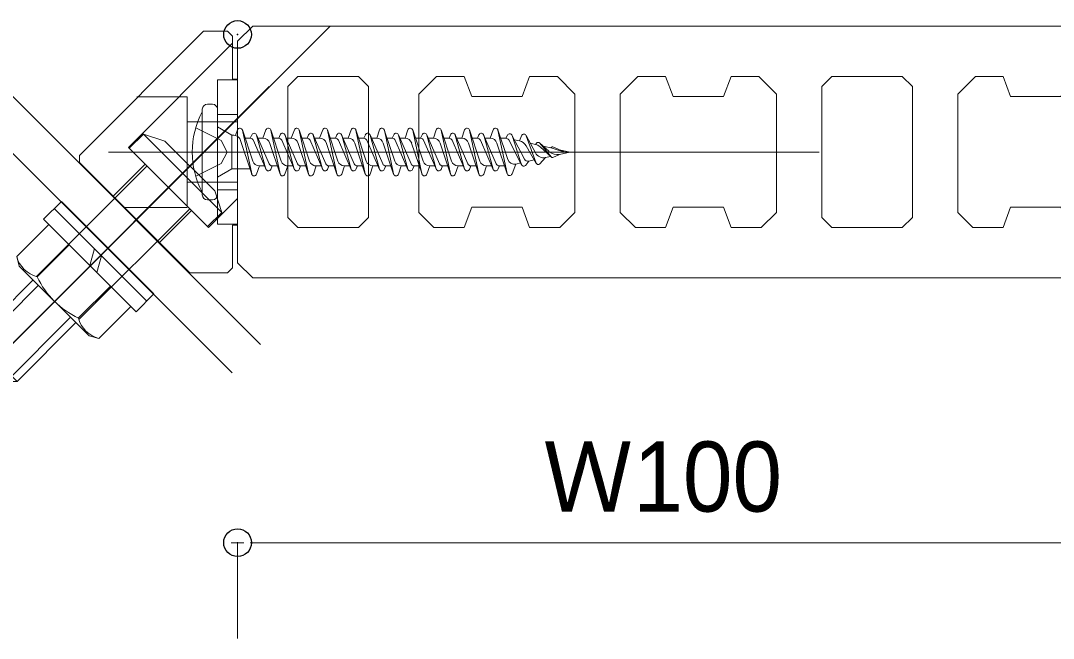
# Model space of a CAD drawing. Units: millimetres, scale not verified. Extents: x -1200 to 1200, y -500 to 500.
# Drawn here: x 719.11 to 739.62, y -412.15 to -399.88 of the extents above; entities that cross this region are included whole.
import ezdxf
from ezdxf.enums import TextEntityAlignment as Align

# ---------------------------------------------------------------- set-up
doc = ezdxf.new("R2010")
doc.units = ezdxf.units.MM
doc.header["$LTSCALE"] = 1.1
doc.header["$PDMODE"] = 32
doc.header["$PDSIZE"] = 0.55
for name, color, linetype, lineweight in [('0-0_一般', 7, 'Continuous', 9), ('0-1_0', 7, 'Continuous', 9), ('0-4_ルーバー', 7, 'Continuous', 9), ('0-5_デッキ', 7, 'Continuous', 9), ('0-9_傾斜ピース', 7, 'Continuous', 9)]:
    doc.layers.add(name, color=color, linetype=linetype, lineweight=lineweight)
doc.layers.add('0-A_Defpoints', color=7, linetype='Continuous')
doc.styles.add('Osaka', font='')
doc.styles.get('Osaka').set_extended_font_data('Osaka')

# ---------------------------------------------------------------- blocks, each defined once
blk = doc.blocks.new('グループ-48-1')
at = {"layer": '0-5_デッキ'}
for points in [[(134953.06, 167125.31), (134960.56, 167132.81), (134960.56, 167242.81), (134953.06, 167250.31), (134343.06, 167250.31), (134335.56, 167242.81), (134335.56, 167132.81), (134343.06, 167125.31)], [(134400.56, 167155.31), (134395.56, 167150.31), (134365.56, 167150.31), (134360.56, 167155.31), (134360.56, 167220.31), (134365.56, 167225.31), (134395.56, 167225.31), (134400.56, 167220.31)], [(134434.31, 167225.31), (134448.06, 167225.31), (134451.82, 167215.31), (134476.82, 167215.31), (134480.57, 167225.31), (134494.32, 167225.31), (134503.07, 167216.56), (134503.07, 167157.81), (134495.57, 167150.31), (134480.57, 167150.31), (134476.82, 167160.31), (134451.82, 167160.31), (134448.06, 167150.31), (134433.06, 167150.31), (134425.56, 167157.81), (134425.56, 167216.56)], [(134534.32, 167225.31), (134548.07, 167225.31), (134551.82, 167215.31), (134576.83, 167215.31), (134580.58, 167225.31), (134594.33, 167225.31), (134603.08, 167216.56), (134603.08, 167157.81), (134595.58, 167150.31), (134580.58, 167150.31), (134576.83, 167160.31), (134551.82, 167160.31), (134548.07, 167150.31), (134533.07, 167150.31), (134525.57, 167157.81), (134525.57, 167216.56)], [(134630.58, 167225.31), (134665.58, 167225.31), (134670.58, 167220.31), (134670.58, 167155.31), (134665.58, 167150.31), (134630.58, 167150.31), (134625.58, 167155.31), (134625.58, 167220.31)], [(134744.34, 167160.31), (134719.34, 167160.31), (134715.59, 167150.31), (134700.59, 167150.31), (134693.08, 167157.81), (134693.08, 167216.56), (134701.84, 167225.31), (134715.59, 167225.31), (134719.34, 167215.31), (134744.34, 167215.31), (134748.09, 167225.31), (134761.84, 167225.31), (134770.59, 167216.56), (134770.59, 167157.81), (134763.09, 167150.31), (134748.09, 167150.31)]]:
    blk.add_lwpolyline(points, close=True, dxfattribs=at)
blk = doc.blocks.new('_DOT')
at = {"layer": '0-1_0'}
for p, q in [((-2.5, 0), (-5, 0)), ((-1.25, 0), (1.25, 0))]:
    blk.add_line(p, q, dxfattribs=at)
blk = doc.blocks.new('グループ-1117-1')
at = {"layer": '0-9_傾斜ピース'}
for p, q in [((134323.06, 167211.51), (134320.56, 167211.51)), ((134318.06, 167166.51), (134318.06, 167209.01)), ((134325.56, 167166.51), (134325.56, 167209.01)), ((134314.79, 167199.76), (134327.37, 167193.49)), ((134325.56, 167200.26), (134332.66, 167196.16)), ((134333.78, 167196.16), (134332.66, 167196.16)), ((134334.53, 167196.04), (134335.57, 167198.79)), ((134337.95, 167198.74), (134343.11, 167183.27)), ((134342.56, 167176.92), (134337.99, 167198.6)), ((134339.33, 167194.61), (134341.88, 167194.61)), ((134341.88, 167194.61), (134342.64, 167196.35)), ((134344.95, 167196.35), (134351.26, 167181.9)), ((134349.62, 167179.34), (134345.01, 167196.18)), ((134345.71, 167194.61), (134348.08, 167194.61)), ((134345.72, 167194.61), (134348.27, 167194.61)), ((134348.08, 167194.61), (134349.66, 167198.79)), ((134352.04, 167198.74), (134357.2, 167183.27)), ((134356.65, 167176.92), (134352.08, 167198.6)), ((134353.42, 167194.61), (134355.97, 167194.61)), ((134355.97, 167194.61), (134356.73, 167196.35)), ((134359.05, 167196.35), (134365.36, 167181.9)), ((134363.72, 167179.34), (134359.11, 167196.18)), ((134359.81, 167194.61), (134362.18, 167194.61)), ((134359.81, 167194.61), (134362.36, 167194.61)), ((134362.18, 167194.61), (134363.76, 167198.79)), ((134366.14, 167198.74), (134371.3, 167183.27)), ((134370.75, 167176.92), (134366.18, 167198.6)), ((134367.52, 167194.61), (134370.07, 167194.61)), ((134370.07, 167194.61), (134370.83, 167196.35)), ((134373.11, 167196.35), (134379.42, 167181.9)), ((134377.78, 167179.34), (134373.17, 167196.18)), ((134373.87, 167194.61), (134376.23, 167194.61)), ((134373.91, 167194.61), (134376.46, 167194.61)), ((134376.23, 167194.61), (134377.81, 167198.79)), ((134380.2, 167198.74), (134385.36, 167183.27)), ((134384.81, 167176.92), (134380.24, 167198.6)), ((134381.58, 167194.61), (134384.13, 167194.61)), ((134384.13, 167194.61), (134384.89, 167196.35)), ((134387.21, 167196.35), (134393.52, 167181.9)), ((134391.88, 167179.34), (134387.27, 167196.18)), ((134387.97, 167194.61), (134390.52, 167194.61)), ((134390.52, 167194.61), (134391.9, 167198.74)), ((134394.3, 167198.74), (134399.46, 167183.27)), ((134398.91, 167176.92), (134394.34, 167198.6)), ((134395.68, 167194.61), (134398.23, 167194.61)), ((134398.23, 167194.61), (134398.99, 167196.35)), ((134401.31, 167196.35), (134407.62, 167181.9)), ((134405.98, 167179.34), (134401.37, 167196.18)), ((134402.07, 167194.61), (134404.62, 167194.61)), ((134404.62, 167194.61), (134406, 167198.74)), ((134408.4, 167198.74), (134413.56, 167183.27)), ((134413.01, 167176.92), (134408.44, 167198.6)), ((134409.78, 167194.61), (134412.33, 167194.61)), ((134412.33, 167194.61), (134413.09, 167196.35)), ((134415.41, 167196.35), (134421.72, 167181.9)), ((134420.08, 167179.34), (134415.47, 167196.18)), ((134416.17, 167194.61), (134418.72, 167194.61)), ((134418.72, 167194.61), (134420.1, 167198.74)), ((134422.5, 167198.74), (134427.66, 167183.27)), ((134427.11, 167176.92), (134422.54, 167198.6)), ((134423.88, 167194.61), (134426.43, 167194.61)), ((134426.43, 167194.61), (134427.19, 167196.35)), ((134429.51, 167196.35), (134435.82, 167181.9)), ((134434.18, 167179.34), (134429.57, 167196.18)), ((134430.27, 167194.61), (134432.82, 167194.61)), ((134432.82, 167194.61), (134434.2, 167198.74)), ((134436.6, 167198.74), (134441.76, 167183.27)), ((134441.21, 167176.92), (134436.64, 167198.6)), ((134437.98, 167194.61), (134440.53, 167194.61)), ((134440.53, 167194.61), (134441.29, 167196.35)), ((134443.61, 167196.35), (134449.92, 167181.9)), ((134448.28, 167179.34), (134443.67, 167196.18)), ((134444.37, 167194.61), (134446.92, 167194.61)), ((134446.92, 167194.61), (134448.3, 167198.74)), ((134450.7, 167198.74), (134455.86, 167183.27)), ((134455.31, 167176.92), (134450.74, 167198.6)), ((134452.08, 167194.61), (134454.63, 167194.61)), ((134454.63, 167194.61), (134455.39, 167196.35)), ((134464.01, 167181.91), (134457.71, 167196.35)), ((134462.38, 167179.34), (134457.77, 167196.18)), ((134458.47, 167194.61), (134461.02, 167194.61)), ((134461.02, 167194.61), (134462.4, 167198.74)), ((134464.8, 167198.75), (134469.72, 167184.1)), ((134469.41, 167177.09), (134464.84, 167198.61)), ((134468.81, 167194.61), (134466.19, 167194.61)), ((134468.81, 167194.61), (134469.49, 167196.14)), ((134471.77, 167196.21), (134478.01, 167184.21)), ((134476.57, 167181.47), (134471.85, 167196.02)), ((134475.52, 167193.31), (134476.52, 167195.88)), ((134478.82, 167196.02), (134483.47, 167187.32)), ((134483.74, 167182.3), (134478.89, 167195.85)), ((134327.37, 167193.49), (134330.42, 167187.76)), ((134336.68, 167194.53), (134342.6, 167176.78)), ((134343.31, 167193.78), (134349.68, 167179.17)), ((134351.59, 167192.08), (134356.69, 167176.78)), ((134357.47, 167193.63), (134363.78, 167179.17)), ((134365.69, 167192.08), (134370.79, 167176.78)), ((134371.4, 167193.94), (134377.84, 167179.17)), ((134379.75, 167192.08), (134384.85, 167176.78)), ((134385.63, 167193.63), (134391.94, 167179.17)), ((134393.79, 167192.25), (134398.95, 167176.78)), ((134399.73, 167193.63), (134406.04, 167179.17)), ((134407.89, 167192.25), (134413.05, 167176.78)), ((134413.83, 167193.63), (134420.14, 167179.17)), ((134421.99, 167192.25), (134427.15, 167176.78)), ((134427.93, 167193.63), (134434.24, 167179.17)), ((134436.09, 167192.25), (134441.25, 167176.78)), ((134442.03, 167193.63), (134448.34, 167179.17)), ((134450.19, 167192.25), (134455.35, 167176.78)), ((134456.13, 167193.63), (134462.44, 167179.17)), ((134464.31, 167192.25), (134469.45, 167176.95)), ((134470.18, 167193.78), (134476.57, 167181.47)), ((134472.99, 167193.87), (134475.52, 167193.31)), ((134478.84, 167190.87), (134483.82, 167182.13)), ((134480.9, 167192.12), (134483.43, 167191.56)), ((134483.43, 167191.56), (134483.9, 167192.17)), ((134490.31, 167187.96), (134485.46, 167192.31)), ((134485.57, 167192.2), (134491.3, 167185.32)), ((134491.36, 167185.26), (134485.75, 167190.36)), ((134490.96, 167189.89), (134491.35, 167190.26)), ((134492.06, 167190.38), (134498.85, 167187.38)), ((134327.37, 167182.04), (134330.42, 167187.76)), ((134488.38, 167185.06), (134485.54, 167181.94)), ((134488.38, 167185.06), (134490.95, 167185.63)), ((134492.06, 167185.14), (134495.4, 167186.62)), ((134495.4, 167188.9), (134500.56, 167187.76)), ((134495.4, 167186.62), (134500.56, 167187.76)), ((134314.79, 167175.76), (134327.37, 167182.04)), ((134325.56, 167175.26), (134332.66, 167179.36)), ((134346.38, 167180.91), (134345, 167176.78)), ((134346.38, 167180.91), (134348.92, 167180.91)), ((134352.76, 167180.91), (134352, 167179.17)), ((134352.76, 167180.91), (134355.31, 167180.91)), ((134360.47, 167180.91), (134359.09, 167176.78)), ((134359.71, 167180.91), (134363.02, 167180.91)), ((134366.86, 167180.91), (134366.1, 167179.17)), ((134366.86, 167180.91), (134369.41, 167180.91)), ((134374.57, 167180.91), (134373.19, 167176.78)), ((134373.77, 167180.91), (134377.08, 167180.91)), ((134380.92, 167180.91), (134380.16, 167179.17)), ((134380.92, 167180.91), (134383.47, 167180.91)), ((134388.63, 167180.91), (134387.25, 167176.78)), ((134388.63, 167180.91), (134391.18, 167180.91)), ((134395.02, 167180.91), (134394.26, 167179.17)), ((134395.02, 167180.91), (134397.57, 167180.91)), ((134402.73, 167180.91), (134401.35, 167176.78)), ((134402.73, 167180.91), (134405.28, 167180.91)), ((134409.12, 167180.91), (134408.36, 167179.17)), ((134409.12, 167180.91), (134411.67, 167180.91)), ((134416.83, 167180.91), (134415.45, 167176.78)), ((134416.83, 167180.91), (134419.38, 167180.91)), ((134423.22, 167180.91), (134422.46, 167179.17)), ((134423.22, 167180.91), (134425.77, 167180.91)), ((134430.93, 167180.91), (134429.55, 167176.78)), ((134430.93, 167180.91), (134433.48, 167180.91)), ((134437.32, 167180.91), (134436.56, 167179.17)), ((134437.32, 167180.91), (134439.87, 167180.91)), ((134445.03, 167180.91), (134443.65, 167176.78)), ((134445.03, 167180.91), (134447.58, 167180.91)), ((134451.42, 167180.91), (134450.66, 167179.17)), ((134451.42, 167180.91), (134453.97, 167180.91)), ((134459.13, 167180.91), (134457.75, 167176.78)), ((134459.13, 167180.91), (134461.68, 167180.91)), ((134465.53, 167180.91), (134464.76, 167179.17)), ((134465.53, 167180.91), (134468.12, 167180.91)), ((134473.75, 167181.82), (134471.83, 167176.89)), ((134473.75, 167181.82), (134476.12, 167182.34)), ((134480.11, 167183.23), (134478.73, 167181.31)), ((134480.11, 167183.23), (134482.85, 167183.83)), ((134320.56, 167164.01), (134323.06, 167164.01))]:
    blk.add_line(p, q, dxfattribs=at)
for points in [[(134341.74, 167179.36), (134332.66, 167179.36), (134332.66, 167196.16)], [(134487.24, 167190.71), (134491.8, 167189.7), (134498.85, 167187.38)]]:
    blk.add_lwpolyline(points, dxfattribs=at)
for centre, radius, start, end in [((134320.56, 167209.01), 2.5, 90, 180), ((134323.06, 167209.01), 2.5, 0, 90), ((134355.56, 167187.76), 42.5, 151.9275, 208.0725), ((134333.62, 167192.46), 3.71, 34.1152, 90), ((134336.75, 167198.34), 1.27, 11.8951, 159.3065), ((134341.88, 167192.97), 1.64, 23.5651, 90), ((134343.79, 167195.84), 1.27, 15.2955, 164.7045), ((134348.08, 167190.91), 3.71, 18.4239, 90), ((134350.84, 167198.34), 1.27, 11.8951, 159.3065), ((134355.97, 167192.97), 1.64, 23.5651, 90), ((134357.89, 167195.84), 1.27, 15.2955, 156.4349), ((134362.18, 167190.91), 3.71, 18.4239, 90), ((134364.94, 167198.34), 1.27, 11.8951, 159.3065), ((134370.07, 167192.97), 1.64, 23.5651, 90), ((134371.99, 167195.84), 1.27, 15.2955, 156.4349), ((134376.23, 167190.91), 3.71, 18.4239, 90), ((134379, 167198.34), 1.27, 11.8951, 159.3065), ((134384.13, 167192.97), 1.64, 23.5651, 90), ((134386.05, 167195.84), 1.27, 15.2955, 156.4349), ((134390.52, 167191.16), 3.45, 18.4239, 90), ((134393.1, 167198.34), 1.27, 11.8951, 161.5761), ((134398.23, 167192.97), 1.64, 23.5651, 90), ((134400.15, 167195.84), 1.27, 15.2955, 156.4349), ((134404.62, 167191.16), 3.45, 18.4239, 90), ((134407.2, 167198.34), 1.27, 11.8951, 161.5761), ((134412.33, 167192.97), 1.64, 23.5651, 90), ((134414.25, 167195.84), 1.27, 15.2955, 156.4349), ((134418.72, 167191.16), 3.45, 18.4239, 90), ((134421.3, 167198.34), 1.27, 11.8951, 161.5761), ((134426.43, 167192.97), 1.64, 23.5651, 90), ((134428.35, 167195.84), 1.27, 15.2955, 156.4349), ((134432.82, 167191.16), 3.45, 18.4239, 90), ((134435.4, 167198.34), 1.27, 11.8951, 161.5761), ((134440.53, 167192.97), 1.64, 23.5651, 90), ((134442.45, 167195.84), 1.27, 15.2955, 156.4349), ((134446.92, 167191.16), 3.45, 18.4239, 90), ((134449.5, 167198.34), 1.27, 11.8951, 161.5761), ((134454.63, 167192.97), 1.64, 23.5651, 90), ((134456.55, 167195.84), 1.27, 15.2955, 156.4349), ((134461.02, 167191.14), 3.47, 18.5648, 90), ((134463.6, 167198.34), 1.27, 11.9876, 161.5761), ((134468.81, 167193.08), 1.53, 27.4452, 90), ((134470.65, 167195.62), 1.27, 17.9663, 156.1481), ((134477.7, 167195.42), 1.27, 19.6919, 158.6831), ((134474.41, 167188.34), 5.09, 29.7006, 77.5), ((134482.33, 167186.59), 5.09, 47.7278, 77.5), ((134484.75, 167191.52), 1.07, 39.766, 142.366), ((134491.8, 167189.78), 0.653, 66.1672, 132.914), ((134487.42, 167189.43), 4.48, 208.1432, 282.5), ((134494.16, 167192.24), 5.76, 228.0402, 282.5), ((134491.8, 167185.74), 0.653, 219.766, 293.8328), ((134346.38, 167184.36), 3.45, 198.4239, 270), ((134350.84, 167179.68), 1.27, 195.2955, 336.4349), ((134352.76, 167182.55), 1.64, 203.5651, 270), ((134360.47, 167184.36), 3.45, 198.4239, 270), ((134364.94, 167179.68), 1.27, 195.2955, 336.4349), ((134366.86, 167182.55), 1.64, 203.5651, 270), ((134374.57, 167184.36), 3.45, 198.4239, 270), ((134379, 167179.68), 1.27, 195.2955, 336.4349), ((134380.92, 167182.55), 1.64, 203.5651, 270), ((134388.63, 167184.36), 3.45, 198.4239, 270), ((134393.1, 167179.68), 1.27, 195.2955, 336.4349), ((134395.02, 167182.55), 1.64, 203.5651, 270), ((134402.73, 167184.36), 3.45, 198.4239, 270), ((134407.2, 167179.68), 1.27, 195.2955, 336.4349), ((134409.12, 167182.55), 1.64, 203.5651, 270), ((134416.83, 167184.36), 3.45, 198.4239, 270), ((134421.3, 167179.68), 1.27, 195.2955, 336.4349), ((134423.22, 167182.55), 1.64, 203.5651, 270), ((134430.93, 167184.36), 3.45, 198.4239, 270), ((134435.4, 167179.68), 1.27, 195.2955, 336.4349), ((134437.32, 167182.55), 1.64, 203.5651, 270), ((134445.03, 167184.36), 3.45, 198.4239, 270), ((134449.5, 167179.68), 1.27, 195.2955, 336.4349), ((134451.42, 167182.55), 1.64, 203.5651, 270), ((134459.13, 167184.36), 3.45, 198.4239, 270), ((134463.6, 167179.68), 1.27, 195.2955, 336.1481), ((134465.53, 167182.57), 1.66, 203.5651, 270), ((134473, 167185.2), 3.46, 198.5648, 282.5), ((134477.7, 167182.05), 1.27, 188.4874, 324.2893), ((134479.69, 167185.08), 1.9, 207.4452, 282.5), ((134484.75, 167182.66), 1.07, 199.6919, 317.6833), ((134343.8, 167177.18), 1.27, 191.8951, 341.5761), ((134357.89, 167177.18), 1.27, 191.8951, 341.5761), ((134371.99, 167177.18), 1.27, 191.8951, 341.5761), ((134386.05, 167177.18), 1.27, 191.8951, 341.5761), ((134400.15, 167177.18), 1.27, 191.8951, 341.5761), ((134414.25, 167177.18), 1.27, 191.8951, 341.5761), ((134428.35, 167177.18), 1.27, 191.8951, 341.5761), ((134442.45, 167177.18), 1.27, 191.8951, 341.5761), ((134456.55, 167177.18), 1.27, 191.8951, 341.5761), ((134470.65, 167177.35), 1.27, 191.9876, 338.683), ((134320.56, 167166.51), 2.5, 180, 270), ((134323.06, 167166.51), 2.5, 270, 0)]:
    blk.add_arc(centre, radius, start, end, dxfattribs=at)
blk = doc.blocks.new('グループ-1118-1')
at = {"layer": '0-9_傾斜ピース'}
blk.add_blockref('グループ-1117-1', (0, 0), dxfattribs=at)
blk = doc.blocks.new('グループ-1161-1')
at = {"layer": '0-9_傾斜ピース'}
for p, q in [((134223.26, 167215.96), (134347.01, 167092.22)), ((134209.12, 167201.82), (134332.87, 167078.07))]:
    blk.add_line(p, q, dxfattribs=at)
blk = doc.blocks.new('グループ-1162-1')
at = {"layer": '0-9_傾斜ピース'}
for p, q in [((134235.69, 167125.86), (134290.75, 167180.91)), ((134256.77, 167104.51), (134311.84, 167159.58)), ((134234.06, 167124.23), (134204.89, 167095.06)), ((134252.62, 167105.66), (134220.8, 167073.84)), ((134255.27, 167103.01), (134226.11, 167073.84)), ((134226.11, 167073.84), (134204.89, 167095.06))]:
    blk.add_line(p, q, dxfattribs=at)
for points in [[(134327.75, 167157.81), (134288.86, 167196.7), (134281.79, 167189.63), (134320.68, 167150.74)], [(134327.75, 167157.81), (134288.86, 167196.7), (134299.47, 167193.17), (134324.22, 167168.42)]]:
    blk.add_lwpolyline(points, close=True, dxfattribs=at)
for points in [[(134236.71, 167121.57), (134204.89, 167089.75), (134204.89, 167095.06)], [(134204.89, 167089.75), (134220.8, 167073.84), (134226.11, 167073.84)]]:
    blk.add_lwpolyline(points, dxfattribs=at)
blk = doc.blocks.new('グループ-1163-1')
at = {"layer": '0-9_傾斜ピース'}
for p, q in [((134248.07, 167163.25), (134239.23, 167154.41)), ((134290.5, 167113.75), (134244.54, 167159.71)), ((134294.04, 167117.28), (134248.07, 167163.25)), ((134285.2, 167108.45), (134239.23, 167154.41)), ((134241.8, 167151.84), (134225.91, 167135.94)), ((134252.01, 167141.63), (134236.11, 167125.74)), ((134262.22, 167131.43), (134264.46, 167139.79)), ((134225.91, 167135.94), (134227.21, 167131.07)), ((134265.75, 167127.89), (134267.99, 167136.26)), ((134227.21, 167131.07), (134261.86, 167096.42)), ((134272.42, 167121.22), (134256.53, 167105.33)), ((134294.04, 167117.28), (134285.2, 167108.45))]:
    blk.add_line(p, q, dxfattribs=at)
blk.add_lwpolyline([(134282.63, 167111.01), (134266.73, 167095.12), (134261.86, 167096.42)], dxfattribs=at)
for centre, radius, start, end in [((134239.85, 167139.68), 14.43, 195, 255), ((134274.64, 167143.85), 42.57, 205.1809, 244.8191), ((134270.47, 167109.06), 14.43, 195, 255)]:
    blk.add_arc(centre, radius, start, end, dxfattribs=at)
blk = doc.blocks.new('グループ-1164-1')
at = {"layer": '0-9_傾斜ピース'}
blk.add_line((134196.21, 167065.16), (134351.32, 167220.27), dxfattribs=at)
for name in ['グループ-1162-1', 'グループ-1163-1']:
    blk.add_blockref(name, (0, 0), dxfattribs=at)
blk = doc.blocks.new('グループ-1165-1')
at = {"layer": '0-9_傾斜ピース'}
for p, q in [((134257.04, 167186.1), (134318.71, 167247.76)), ((134318.71, 167247.76), (134330.56, 167247.76)), ((134325.56, 167223.59), (134335.56, 167223.59)), ((134325.56, 167223.59), (134325.56, 167206.45)), ((134310.56, 167215.26), (134285.56, 167215.26)), ((134310.56, 167215.26), (134286.21, 167215.26)), ((134310.56, 167160.68), (134310.56, 167215.26)), ((134335.56, 167206.45), (134325.56, 167206.45)), ((134335.56, 167202.76), (134310.56, 167202.76)), ((134257.04, 167186.1), (134257.04, 167182.56)), ((134311.84, 167127.76), (134257.04, 167182.56)), ((134335.56, 167172.76), (134310.56, 167172.76)), ((134310.56, 167160.26), (134279.34, 167160.26)), ((134325.56, 167151.93), (134335.56, 167151.93)), ((134335.56, 167151.51), (134333.06, 167151.51))]:
    blk.add_line(p, q, dxfattribs=at)
for points in [[(134333.06, 167224.01), (134333.06, 167245.26), (134330.56, 167247.76)], [(134333.06, 167224.01), (134335.56, 167224.01), (134335.56, 167151.51)], [(134325.56, 167151.93), (134325.56, 167169.07), (134335.56, 167169.07)], [(134333.06, 167151.51), (134333.06, 167130.26), (134330.56, 167127.76), (134311.84, 167127.76)]]:
    blk.add_lwpolyline(points, dxfattribs=at)
blk = doc.blocks.new('グループ-1166-1')
at = {"layer": '0-9_傾斜ピース'}
for p, q in [((134257.04, 167186.1), (134318.71, 167247.76)), ((134318.71, 167247.76), (134330.56, 167247.76)), ((134333.06, 167245.26), (134330.56, 167247.76)), ((134281.35, 167190.08), (134333.06, 167241.78)), ((134333.06, 167245.26), (134333.06, 167241.78)), ((134289.75, 167181.68), (134281.35, 167190.08)), ((134257.04, 167186.1), (134257.04, 167182.56)), ((134273.84, 167165.77), (134257.04, 167182.56)), ((134273.84, 167165.77), (134289.75, 167181.68)), ((134335.56, 167164.73), (134321.12, 167150.3)), ((134335.56, 167164.73), (134335.56, 167151.51)), ((134312.73, 167158.7), (134296.82, 167142.79)), ((134321.12, 167150.3), (134312.73, 167158.7)), ((134335.56, 167151.51), (134333.06, 167151.51)), ((134311.84, 167127.76), (134296.82, 167142.79))]:
    blk.add_line(p, q, dxfattribs=at)
blk.add_lwpolyline([(134333.06, 167151.51), (134333.06, 167130.26), (134330.56, 167127.76), (134311.84, 167127.76)], dxfattribs=at)
blk = doc.blocks.new('グループ-1167-1')
at = {"layer": '0-9_傾斜ピース'}
for name in ['グループ-1165-1', 'グループ-1166-1']:
    blk.add_blockref(name, (0, 0), dxfattribs=at)
blk = doc.blocks.new('グループ-1168-1')
at = {"layer": '0-9_傾斜ピース'}
for p, q in [((134196.15, 167064.84), (134381.57, 167250.26)), ((134624.24, 167187.76), (134271.56, 167187.76))]:
    blk.add_line(p, q, dxfattribs=at)
for name in ['グループ-1167-1', 'グループ-1164-1', 'グループ-1161-1']:
    blk.add_blockref(name, (0, 0), dxfattribs=at)

msp = doc.modelspace()

# ---------------------------------------------------------------- linework, layer by layer
at = {"layer": '0-0_一般'}
for p, q in [((723.422, -412.153), (723.422, -410.252)), ((742.921, -410.252), (723.923, -410.252))]:
    msp.add_line(p, q, dxfattribs=at)
at = {"layer": '0-A_Defpoints'}
for p in [(723.422, -400.153), (723.422, -410.252)]:
    msp.add_point(p, dxfattribs=at)

# ---------------------------------------------------------------- block references
at = {"layer": '0-0_一般', "xscale": 0.1001489, "yscale": 0.1001489, "rotation": 180}
msp.add_blockref('_DOT', (723.422, -410.252), dxfattribs=at)
at = {"layer": '0-4_ルーバー', "xscale": 0.04, "yscale": 0.04}
msp.add_blockref('グループ-48-1', (-4650, -7090), dxfattribs=at)
at = {"layer": '0-9_傾斜ピース', "xscale": 0.04, "yscale": 0.04}
for name in ['グループ-1168-1', 'グループ-1118-1']:
    msp.add_blockref(name, (-4650, -7090), dxfattribs=at)

# ---------------------------------------------------------------- texts
at = {"layer": '0-0_一般', "style": 'Osaka', "width": 0.95}
msp.add_text('Ｗ100', height=1.393, dxfattribs=at).set_placement((729.477, -410.052), align=Align.BOTTOM_LEFT)

doc.saveas('drawing.dxf')
